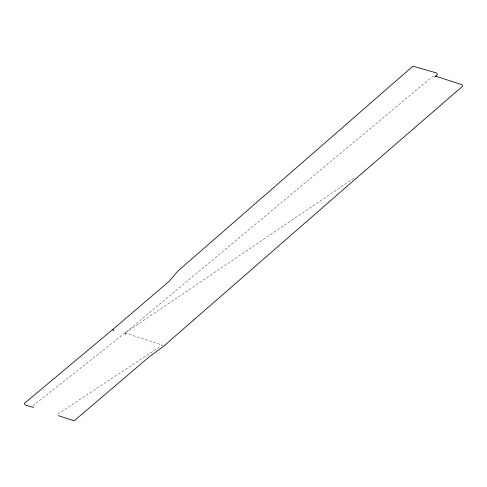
<?xml version="1.0" encoding="UTF-8"?>
<svg xmlns="http://www.w3.org/2000/svg" width="487" height="487" viewBox="0 0 487 487"><rect width="100%" height="100%" fill="white"/><g stroke="black" fill="none" stroke-linecap="round" stroke-linejoin="round"><path stroke-width="0.37" stroke-dasharray="2.44 1.83" d="M32.763 405.914L125.049 332.962L433.783 75.546M353.726 178.303L125.025 332.998L125.768 334.514L124.976 332.901M57.63 414.102L162.39 345.113L125.049 332.962"/><path stroke-width="0.73" d="M113.775 330.91L112.96 329.315L168.995 281.456L177.95 271.009L412.952 66.171L436.669 72.995L437.527 74.602L434.55 77.086M112.978 329.291L24.35 403.376L25.147 404.995L33.487 407.467M435.226 76.015L461.883 84.683L462.65 86.223L354.475 179.813L163.108 346.659L148.864 357.148L74.188 420.829L58.343 415.648"/></g></svg>
